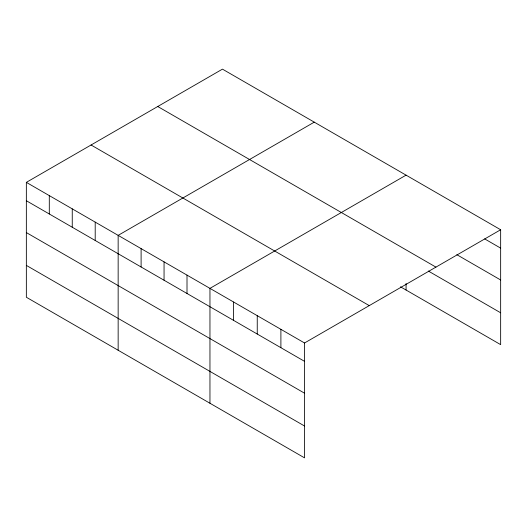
<?xml version="1.0" encoding="UTF-8"?>
<svg xmlns="http://www.w3.org/2000/svg" width="527" height="527" viewBox="0 0 527 527"><rect width="100%" height="100%" fill="white"/><g stroke="black" fill="none" stroke-linecap="round" stroke-linejoin="round"><path stroke-width="0.79" d="M26.35 182.362L304.54 342.978L304.54 457.858L26.35 297.248L26.35 182.362L222.46 69.142L500.65 229.752L500.65 344.638L400.5 286.813M314.263 122.145L118.153 235.365L118.153 350.251M406.067 175.148L209.957 288.368L209.957 403.247M304.54 342.978L500.65 229.752M484.656 238.889L500.65 248.125M456.837 254.679L500.65 279.975M157.744 106.507L435.934 267.117M428.319 271.03L500.65 312.788M91.066 144.997L369.256 305.614M26.35 200.734L304.54 361.344M26.35 232.578L304.54 393.195M26.35 265.397L304.54 426.007M406.067 283.493L406.067 290.028M280.898 329.322L280.898 347.695M257.248 315.673L257.248 334.039M233.606 302.017L233.606 320.39M187.006 275.12L187.006 293.486M164.055 261.866L164.055 280.232M141.104 248.619L141.104 266.985M95.203 222.117L95.203 240.483M72.252 208.863L72.252 227.236M49.301 195.616L49.301 213.982"/></g></svg>
